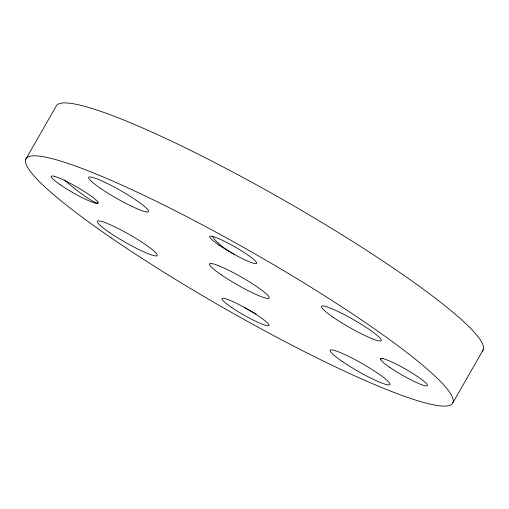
<?xml version="1.0" encoding="UTF-8"?>
<svg xmlns="http://www.w3.org/2000/svg" width="509" height="509" viewBox="0 0 509 509"><rect width="100%" height="100%" fill="white"/><g stroke="black" fill="none" stroke-linecap="round" stroke-linejoin="round"><path stroke-width="0.76" d="M25.794 159.209L56.092 106.311A245.853 31.24 29.8 0 1 288.52 202.862A245.853 31.24 29.8 0 1 482.023 351.369M452.908 402.689L483.206 349.791M380.942 359.405A26.742 3.779 21.5 0 1 382.959 358.451M256.142 313.977A26.742 0.42 28.9 0 1 244.644 307.665M97.773 202.467A26.742 2.946 38 0 1 86.988 197.587A26.742 2.946 38 0 1 64.948 180.523M234.076 254.214A26.742 7.145 30.7 0 1 212.393 236.023M111.032 237.754A245.853 31.24 29.8 0 0 451.725 404.273A245.853 31.24 29.8 0 0 155.296 200.826A245.853 31.24 29.8 0 0 111.032 237.754M221.523 274.994A34.421 4.371 29.8 0 0 269.102 298.198A34.421 4.371 29.8 0 0 227.428 269.655A34.421 4.371 29.8 0 0 221.523 274.994M333.427 317.438A34.421 4.371 29.8 0 0 381.12 340.75A34.421 4.371 29.8 0 0 339.624 312.265A34.421 4.371 29.8 0 0 333.427 317.438M342.118 361.377A34.421 4.371 29.8 0 0 389.811 384.689A34.421 4.371 29.8 0 0 348.315 356.205A34.421 4.371 29.8 0 0 342.118 361.377M109.346 232.371A34.421 4.371 29.8 0 0 157.046 255.683A34.421 4.371 29.8 0 0 115.543 227.199A34.421 4.371 29.8 0 0 109.346 232.371M100.655 188.432A34.421 4.371 29.8 0 0 148.354 211.744A34.421 4.371 29.8 0 0 106.852 183.259A34.421 4.371 29.8 0 0 100.655 188.432M219.093 245.128A27.041 3.436 29.8 0 0 256.568 263.446A27.041 3.436 29.8 0 0 223.96 241.069A27.041 3.436 29.8 0 0 219.093 245.128M60.641 184.977A27.041 3.436 29.8 0 0 98.122 203.295A27.041 3.436 29.8 0 0 65.515 180.918A27.041 3.436 29.8 0 0 60.641 184.977M231.379 307.271A27.041 3.436 29.8 0 0 268.854 325.588A27.041 3.436 29.8 0 0 236.252 303.211A27.041 3.436 29.8 0 0 231.379 307.271M389.83 367.422A27.041 3.436 29.8 0 0 427.305 385.739A27.041 3.436 29.8 0 0 394.698 363.356A27.041 3.436 29.8 0 0 389.83 367.422"/></g></svg>
